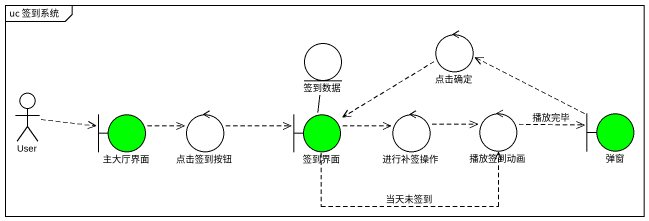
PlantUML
@startuml
mainframe uc 签到系统
control 点击确定
entity 签到数据
actor User
control 播放签到动画
boundary 弹窗 #00FF00
boundary 主大厅界面 #00FF00
control 点击签到按钮
boundary 签到界面 #00FF00
control 进行补签操作
点击确定 ..> 签到界面
签到数据 -- 签到界面
User .right.> 主大厅界面
播放签到动画 .right.> 弹窗 : 播放完毕
弹窗 .left.> 点击确定
主大厅界面 .right.> 点击签到按钮
点击签到按钮 .right.> 签到界面
签到界面 .right.> 播放签到动画 : 当天未签到
签到界面 .right.> 进行补签操作
进行补签操作 .right.> 播放签到动画
@enduml
